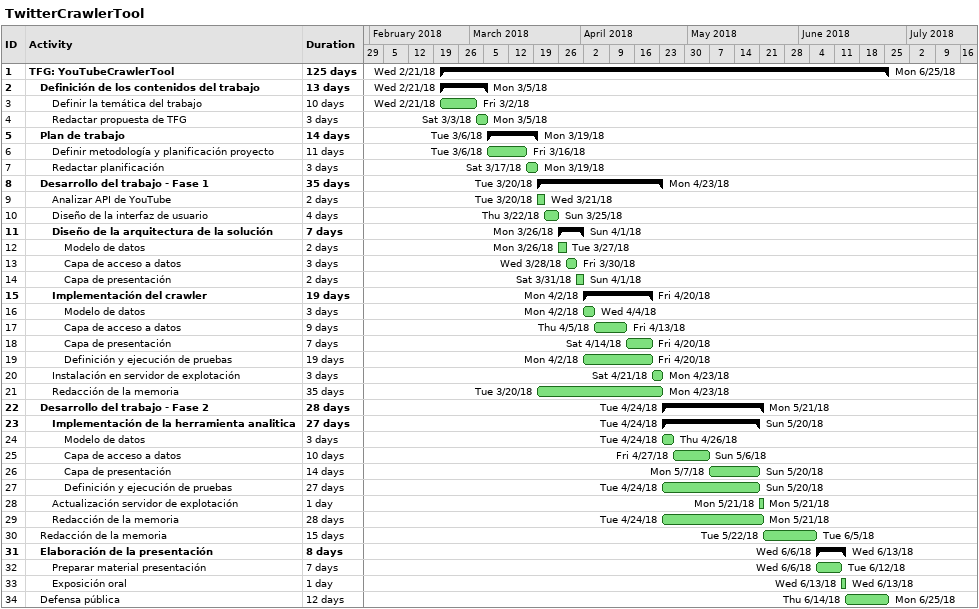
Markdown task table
TwitterCrawlerTool

| ID | Level | Task | Duration | Start | Finish |
|---|---|---|---|---|---|
| 1 | 1 | **TFG: YouTubeCrawlerTool** | 125d | 2018-02-21 | 2018-06-25 |
| 2 | 2 | **Definición de los contenidos del trabajo** | 13d | 2018-02-21 | 2018-03-05 |
| 3 | 3 | Definir la temática del trabajo | 10d | 2018-02-21 | 2018-03-02 |
| 4 | 3 | Redactar propuesta de TFG | 3d | 2018-03-03 | 2018-03-05 |
| 5 | 2 | **Plan de trabajo** | 14d | 2018-03-06 | 2018-03-19 |
| 6 | 3 | Definir metodología y planificación proyecto | 11d | 2018-03-06 | 2018-03-16 |
| 7 | 3 | Redactar planificación | 3d | 2018-03-17 | 2018-03-19 |
| 8 | 2 | **Desarrollo del trabajo - Fase 1** | 35d | 2018-03-20 | 2018-04-23 |
| 9 | 3 | Analizar API de YouTube | 2d | 2018-03-20 | 2018-03-21 |
| 10 | 3 | Diseño de la interfaz de usuario | 4d | 2018-03-22 | 2018-03-25 |
| 11 | 3 | **Diseño de la arquitectura de la solución** | 7d | 2018-03-26 | 2018-04-01 |
| 12 | 4 | Modelo de datos | 2d | 2018-03-26 | 2018-03-27 |
| 13 | 4 | Capa de acceso a datos | 3d | 2018-03-28 | 2018-03-30 |
| 14 | 4 | Capa de presentación | 2d | 2018-03-31 | 2018-04-01 |
| 15 | 3 | **Implementación del crawler** | 19d | 2018-04-02 | 2018-04-20 |
| 16 | 4 | Modelo de datos | 3d | 2018-04-02 | 2018-04-04 |
| 17 | 4 | Capa de acceso a datos | 9d | 2018-04-05 | 2018-04-13 |
| 18 | 4 | Capa de presentación | 7d | 2018-04-14 | 2018-04-20 |
| 19 | 4 | Definición y ejecución de pruebas | 19d | 2018-04-02 | 2018-04-20 |
| 20 | 3 | Instalación en servidor de explotación | 3d | 2018-04-21 | 2018-04-23 |
| 21 | 3 | Redacción de la memoria | 35d | 2018-03-20 | 2018-04-23 |
| 22 | 2 | **Desarrollo del trabajo - Fase 2** | 28d | 2018-04-24 | 2018-05-21 |
| 23 | 3 | **Implementación de la herramienta analitica** | 27d | 2018-04-24 | 2018-05-20 |
| 24 | 4 | Modelo de datos | 3d | 2018-04-24 | 2018-04-26 |
| 25 | 4 | Capa de acceso a datos | 10d | 2018-04-27 | 2018-05-06 |
| 26 | 4 | Capa de presentación | 14d | 2018-05-07 | 2018-05-20 |
| 27 | 4 | Definición y ejecución de pruebas | 27d | 2018-04-24 | 2018-05-20 |
| 28 | 3 | Actualización servidor de explotación | 1d | 2018-05-21 | 2018-05-21 |
| 29 | 3 | Redacción de la memoria | 28d | 2018-04-24 | 2018-05-21 |
| 30 | 2 | Redacción de la memoria | 15d | 2018-05-22 | 2018-06-05 |
| 31 | 2 | **Elaboración de la presentación** | 8d | 2018-06-06 | 2018-06-13 |
| 32 | 3 | Preparar material presentación | 7d | 2018-06-06 | 2018-06-12 |
| 33 | 3 | Exposición oral | 1d | 2018-06-13 | 2018-06-13 |
| 34 | 2 | Defensa pública | 12d | 2018-06-14 | 2018-06-25 |
